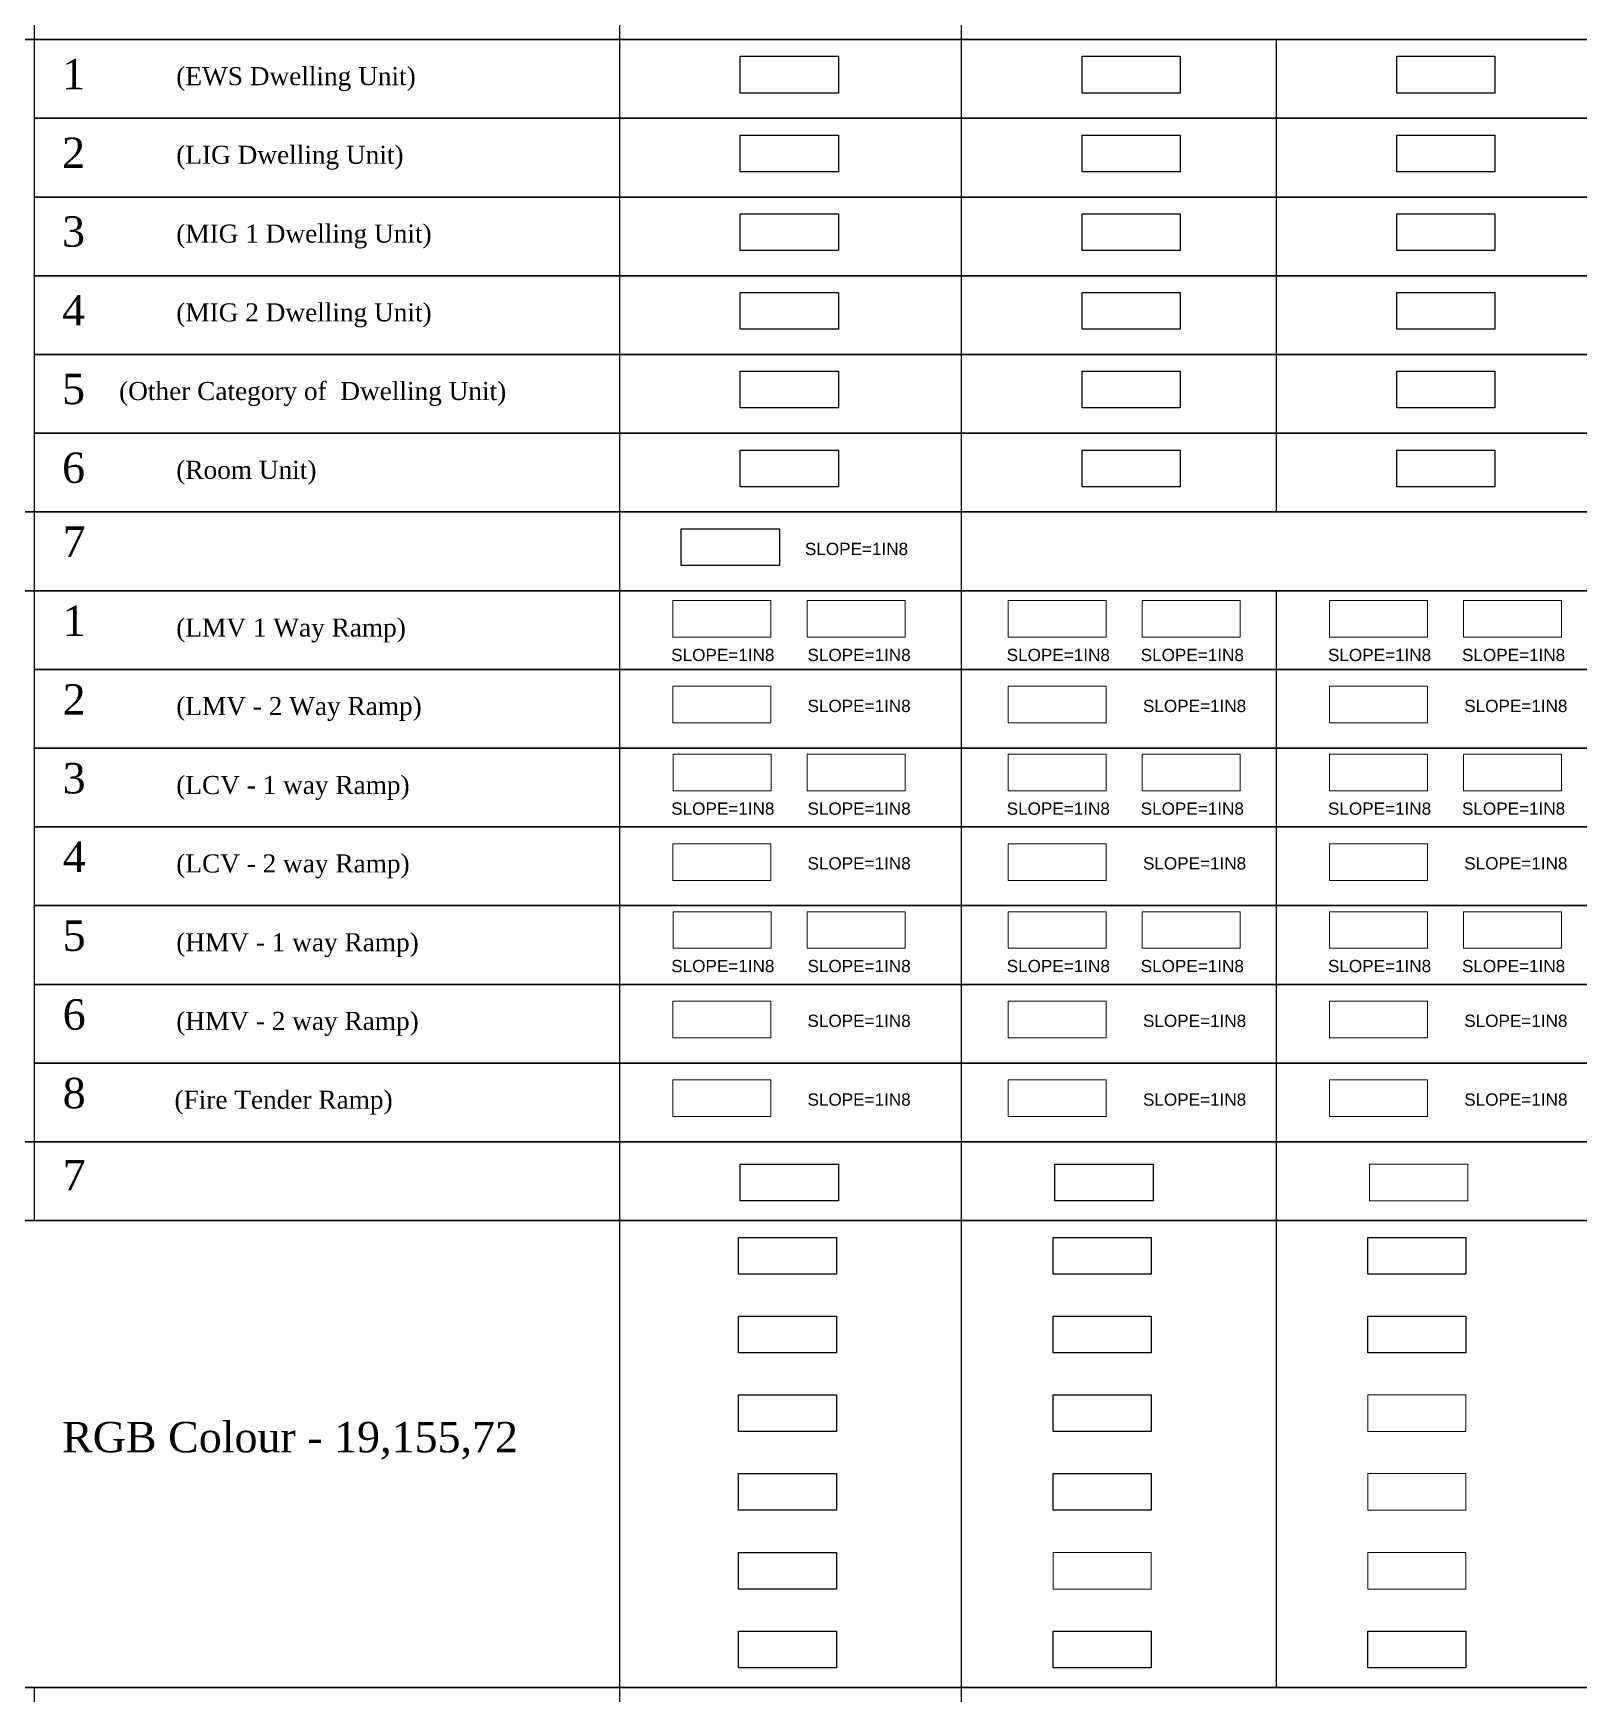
# Model space of a CAD drawing. Header units: millimetres. Extents: x -9481 to -9285, y 28728 to 28829.
# Drawn here: x -9461.74 to -9451.52, y 28780.84 to 28791.82 of the extents above; entities that cross this region are included whole.
import ezdxf

# ---------------------------------------------------------------- set-up
doc = ezdxf.new("R2010")
doc.units = ezdxf.units.MM
doc.linetypes.add('CONTINULUS', pattern=[0])
for name, color, linetype, plot in [('BLK_1_DA_RAMP_1', 7, 'Continuous', False), ('BLK_1_FLR_0_ROOM_6_LIGHT_VENTILATION_6', 7, 'Continuous', False), ('BLK_1_FLR_1_ROOM_4_LIGHT_VENTILATION_4', 25, 'Continuous', False), ('BLK_1_FLR_1_ROOM_6_LIGHT_VENTILATION_6', 7, 'Continuous', False), ('BLK_1_FLR_2_ROOM_2_LIGHT_VENTILATION_2', 25, 'Continuous', False), ('BLK_1_FLR_2_ROOM_6_LIGHT_VENTILATION_6', 7, 'Continuous', False)]:
    doc.layers.add(name, color=color, linetype=linetype, plot=plot)
for name, color, linetype in [('BLK_1_FLR_0_COURTYARD_INNER', 7, 'Continuous'), ('BLK_1_FLR_0_ROOM_1_LIGHT_VENTILATION_1', 7, 'Continuous'), ('BLK_1_FLR_0_ROOM_2_LIGHT_VENTILATION_2', 7, 'Continuous'), ('BLK_1_FLR_0_ROOM_3_LIGHT_VENTILATION_3', 7, 'Continuous'), ('BLK_1_FLR_0_ROOM_4_LIGHT_VENTILATION_4', 7, 'Continuous'), ('BLK_1_FLR_0_ROOM_5_LIGHT_VENTILATION_5', 7, 'Continuous'), ('BLK_1_FLR_0_UNITFA', 7, 'Continuous'), ('BLK_1_FLR_1_COURTYARD_INNER', 7, 'Continuous'), ('BLK_1_FLR_1_ROOM_1_LIGHT_VENTILATION_1', 7, 'Continuous'), ('BLK_1_FLR_1_ROOM_2_LIGHT_VENTILATION_2', 7, 'Continuous'), ('BLK_1_FLR_1_ROOM_3_LIGHT_VENTILATION_3', 7, 'Continuous'), ('BLK_1_FLR_1_UNITFA', 7, 'Continuous'), ('BLK_1_FLR_2_ROOM_1_LIGHT_VENTILATION_1', 7, 'Continuous'), ('BLK_1_FLR_2_UNITFA', 7, 'Continuous')]:
    doc.layers.add(name, color=color, linetype=linetype)
for name, color, linetype, lineweight in [('BLK_1_FLR_0_VEHICLERAMP_1', 7, 'Continuous', 0), ('BLK_1_FLR_0_VEHICLERAMP_2', 7, 'Continuous', 0), ('BLK_1_FLR_1_ROOM_5_LIGHT_VENTILATION_5', 7, 'Continuous', 0), ('BLK_1_FLR_1_VEHICLERAMP_1', 7, 'Continuous', 0), ('BLK_1_FLR_1_VEHICLERAMP_2', 7, 'Continuous', 0), ('BLK_1_FLR_2_COURTYARD_INNER', 7, 'Continuous', 0), ('BLK_1_FLR_2_ROOM_3_LIGHT_VENTILATION_3', 9, 'Continuous', 20), ('BLK_1_FLR_2_ROOM_4_LIGHT_VENTILATION_4', 9, 'Continuous', 20), ('BLK_1_FLR_2_ROOM_5_LIGHT_VENTILATION_5', 7, 'Continuous', 0), ('BLK_1_FLR_2_VEHICLERAMP_1', 7, 'Continuous', 0), ('BLK_1_FLR_2_VEHICLERAMP_2', 7, 'Continuous', 0)]:
    doc.layers.add(name, color=color, linetype=linetype, lineweight=lineweight)
doc.styles.add('MtXpl_Georgia', font='georgiab.ttf')
doc.styles.get("Standard").update_dxf_attribs({"font": 'arial.ttf', "height": 0.25})

msp = doc.modelspace()

# ---------------------------------------------------------------- linework, layer by layer
for p, q in [((-9461.732, 28792.295), (-9461.732, 28791.773)), ((-9457.862, 28792.295), (-9457.862, 28791.775)), ((-9455.602, 28792.295), (-9455.602, 28791.775)), ((-9461.732, 28791.775), (-9461.732, 28788.651)), ((-9457.862, 28791.775), (-9457.862, 28791.254)), ((-9455.602, 28791.775), (-9455.602, 28791.254)), ((-9453.521, 28791.775), (-9453.521, 28791.254)), ((-9457.862, 28791.254), (-9457.862, 28790.733)), ((-9455.602, 28791.254), (-9455.602, 28790.733)), ((-9453.521, 28791.254), (-9453.521, 28790.733)), ((-9457.862, 28790.733), (-9457.862, 28790.213)), ((-9455.602, 28790.733), (-9455.602, 28790.213)), ((-9453.521, 28790.733), (-9453.521, 28790.213)), ((-9457.862, 28790.213), (-9457.862, 28789.692)), ((-9455.602, 28790.213), (-9455.602, 28789.692)), ((-9453.521, 28790.213), (-9453.521, 28789.692)), ((-9457.862, 28789.692), (-9457.862, 28789.172)), ((-9455.602, 28789.692), (-9455.602, 28789.172)), ((-9453.521, 28789.692), (-9453.521, 28789.172)), ((-9457.862, 28789.172), (-9457.862, 28788.651)), ((-9455.602, 28789.172), (-9455.602, 28788.651)), ((-9453.521, 28789.172), (-9453.521, 28788.651)), ((-9461.732, 28788.651), (-9461.732, 28788.129)), ((-9457.862, 28788.651), (-9457.862, 28788.13)), ((-9455.602, 28788.651), (-9455.602, 28788.13)), ((-9461.732, 28788.13), (-9461.732, 28787.608)), ((-9457.862, 28788.13), (-9457.862, 28787.61)), ((-9455.602, 28788.13), (-9455.602, 28787.61)), ((-9453.521, 28788.13), (-9453.521, 28787.61)), ((-9461.732, 28787.61), (-9461.732, 28787.087)), ((-9457.862, 28787.61), (-9457.862, 28787.089)), ((-9455.602, 28787.61), (-9455.602, 28787.089)), ((-9453.521, 28787.61), (-9453.521, 28787.089)), ((-9461.732, 28787.089), (-9461.732, 28786.567)), ((-9457.862, 28787.089), (-9457.862, 28786.568)), ((-9455.602, 28787.089), (-9455.602, 28786.568)), ((-9453.521, 28787.089), (-9453.521, 28786.568)), ((-9461.732, 28786.568), (-9461.732, 28786.046)), ((-9457.862, 28786.568), (-9457.862, 28786.048)), ((-9455.602, 28786.568), (-9455.602, 28786.048)), ((-9453.521, 28786.568), (-9453.521, 28786.048)), ((-9461.732, 28786.048), (-9461.732, 28785.525)), ((-9457.862, 28786.048), (-9457.862, 28785.527)), ((-9455.602, 28786.048), (-9455.602, 28785.527)), ((-9453.521, 28786.048), (-9453.521, 28785.527)), ((-9461.732, 28785.527), (-9461.732, 28785.005)), ((-9457.862, 28785.527), (-9457.862, 28785.006)), ((-9455.602, 28785.527), (-9455.602, 28785.006)), ((-9453.521, 28785.527), (-9453.521, 28785.006)), ((-9461.732, 28785.006), (-9461.732, 28784.484)), ((-9457.862, 28785.006), (-9457.862, 28784.486)), ((-9455.602, 28785.006), (-9455.602, 28784.486)), ((-9453.521, 28785.006), (-9453.521, 28784.486)), ((-9461.732, 28784.486), (-9461.732, 28783.964)), ((-9457.862, 28784.486), (-9457.862, 28783.965)), ((-9455.602, 28784.486), (-9455.602, 28783.965)), ((-9453.521, 28784.486), (-9453.521, 28783.965)), ((-9457.862, 28783.965), (-9457.862, 28780.879)), ((-9455.602, 28783.965), (-9455.602, 28783.444)), ((-9455.602, 28783.965), (-9455.602, 28780.879)), ((-9453.521, 28783.965), (-9453.521, 28783.444)), ((-9453.521, 28783.965), (-9453.521, 28780.879)), ((-9455.602, 28783.444), (-9455.602, 28782.924)), ((-9453.521, 28783.444), (-9453.521, 28782.924)), ((-9461.732, 28780.879), (-9461.732, 28780.357)), ((-9457.862, 28780.879), (-9457.862, 28780.359)), ((-9455.602, 28780.879), (-9455.602, 28780.359))]:
    msp.add_line(p, q)
for points in [[(-9481.258, 28792.295), (-9442.23, 28792.295), (-9442.23, 28791.775), (-9481.258, 28791.775), (-9481.258, 28792.295)], [(-9481.258, 28788.651), (-9442.23, 28788.651), (-9442.23, 28788.13), (-9481.258, 28788.13), (-9481.258, 28788.651)], [(-9481.258, 28783.965), (-9481.258, 28784.486), (-9442.23, 28784.486), (-9442.23, 28783.965)], [(-9481.258, 28783.965), (-9442.23, 28783.965), (-9442.23, 28780.879), (-9481.258, 28780.879)], [(-9481.258, 28780.879), (-9442.23, 28780.879), (-9442.23, 28780.359), (-9481.258, 28780.359), (-9481.258, 28780.879)]]:
    msp.add_lwpolyline(points, close=True)
for points in [[(-9481.258, 28788.651), (-9481.258, 28791.775), (-9442.23, 28791.775), (-9442.23, 28791.254), (-9461.732, 28791.254)], [(-9461.732, 28791.254), (-9442.23, 28791.254), (-9442.23, 28790.733), (-9461.732, 28790.733)], [(-9461.732, 28790.733), (-9442.23, 28790.733), (-9442.23, 28790.213), (-9461.732, 28790.213)], [(-9461.732, 28790.213), (-9442.23, 28790.213), (-9442.23, 28789.692), (-9461.732, 28789.692)], [(-9461.732, 28789.692), (-9442.23, 28789.692), (-9442.23, 28789.172), (-9461.732, 28789.172)], [(-9461.732, 28789.172), (-9442.23, 28789.172), (-9442.23, 28788.651), (-9481.258, 28788.651)], [(-9481.258, 28787.61), (-9481.258, 28788.13), (-9442.23, 28788.13), (-9442.23, 28787.61), (-9461.732, 28787.61)], [(-9461.732, 28787.61), (-9442.23, 28787.61), (-9442.23, 28787.089), (-9461.732, 28787.089)], [(-9461.732, 28787.089), (-9442.23, 28787.089), (-9442.23, 28786.568), (-9461.732, 28786.568)], [(-9461.732, 28786.568), (-9442.23, 28786.568), (-9442.23, 28786.048), (-9461.732, 28786.048)], [(-9461.732, 28786.048), (-9442.23, 28786.048), (-9442.23, 28785.527), (-9461.732, 28785.527)], [(-9461.732, 28785.527), (-9442.23, 28785.527), (-9442.23, 28785.006), (-9461.732, 28785.006)], [(-9461.732, 28785.006), (-9442.23, 28785.006), (-9442.23, 28784.486), (-9481.258, 28784.486), (-9481.258, 28785.006), (-9481.258, 28785.006)]]:
    msp.add_lwpolyline(points)
at = {"layer": 'BLK_1_DA_RAMP_1'}
msp.add_lwpolyline([(-9457.454, 28788.54), (-9456.805, 28788.54), (-9456.805, 28788.298), (-9457.454, 28788.298)], close=True, dxfattribs=at)
at = {"layer": 'BLK_1_FLR_0_COURTYARD_INNER', "color": 7}
msp.add_lwpolyline([(-9457.064, 28784.339), (-9456.415, 28784.339), (-9456.415, 28784.097), (-9457.064, 28784.097)], close=True, dxfattribs=at)
at = {"layer": 'BLK_1_FLR_0_ROOM_1_LIGHT_VENTILATION_1', "color": 114}
msp.add_lwpolyline([(-9457.076, 28783.854), (-9456.427, 28783.854), (-9456.427, 28783.612), (-9457.076, 28783.612)], close=True, dxfattribs=at)
at = {"layer": 'BLK_1_FLR_0_ROOM_2_LIGHT_VENTILATION_2', "color": 114}
msp.add_lwpolyline([(-9457.076, 28783.333), (-9456.427, 28783.333), (-9456.427, 28783.091), (-9457.076, 28783.091)], close=True, dxfattribs=at)
at = {"layer": 'BLK_1_FLR_0_ROOM_3_LIGHT_VENTILATION_3', "color": 114}
msp.add_lwpolyline([(-9457.076, 28782.813), (-9456.427, 28782.813), (-9456.427, 28782.57), (-9457.076, 28782.57)], close=True, dxfattribs=at)
at = {"layer": 'BLK_1_FLR_0_ROOM_4_LIGHT_VENTILATION_4', "color": 114}
msp.add_lwpolyline([(-9457.076, 28782.292), (-9456.427, 28782.292), (-9456.427, 28782.05), (-9457.076, 28782.05)], close=True, dxfattribs=at)
at = {"layer": 'BLK_1_FLR_0_ROOM_5_LIGHT_VENTILATION_5', "color": 114}
msp.add_lwpolyline([(-9457.076, 28781.771), (-9456.427, 28781.771), (-9456.427, 28781.529), (-9457.076, 28781.529)], close=True, dxfattribs=at)
at = {"layer": 'BLK_1_FLR_0_ROOM_6_LIGHT_VENTILATION_6', "color": 114}
msp.add_lwpolyline([(-9457.076, 28781.251), (-9456.427, 28781.251), (-9456.427, 28781.009), (-9457.076, 28781.009)], close=True, dxfattribs=at)
at = {"layer": 'BLK_1_FLR_0_UNITFA', "color": 1}
msp.add_lwpolyline([(-9457.064, 28791.664), (-9456.415, 28791.664), (-9456.415, 28791.421), (-9457.064, 28791.421)], close=True, dxfattribs=at)
at = {"layer": 'BLK_1_FLR_0_UNITFA', "color": 2}
msp.add_lwpolyline([(-9457.064, 28791.143), (-9456.415, 28791.143), (-9456.415, 28790.901), (-9457.064, 28790.901)], close=True, dxfattribs=at)
at = {"layer": 'BLK_1_FLR_0_UNITFA', "color": 3}
msp.add_lwpolyline([(-9457.064, 28790.622), (-9456.415, 28790.622), (-9456.415, 28790.38), (-9457.064, 28790.38)], close=True, dxfattribs=at)
at = {"layer": 'BLK_1_FLR_0_UNITFA', "color": 4}
msp.add_lwpolyline([(-9457.064, 28790.102), (-9456.415, 28790.102), (-9456.415, 28789.86), (-9457.064, 28789.86)], close=True, dxfattribs=at)
at = {"layer": 'BLK_1_FLR_0_UNITFA', "color": 5}
msp.add_lwpolyline([(-9457.064, 28789.581), (-9456.415, 28789.581), (-9456.415, 28789.339), (-9457.064, 28789.339)], close=True, dxfattribs=at)
at = {"layer": 'BLK_1_FLR_0_UNITFA', "color": 6}
msp.add_lwpolyline([(-9457.064, 28789.06), (-9456.415, 28789.06), (-9456.415, 28788.818), (-9457.064, 28788.818)], close=True, dxfattribs=at)
at = {"layer": 'BLK_1_FLR_0_VEHICLERAMP_1', "color": 1}
msp.add_lwpolyline([(-9457.51, 28788.065), (-9456.861, 28788.065), (-9456.861, 28787.823), (-9457.51, 28787.823)], close=True, dxfattribs=at)
at = {"layer": 'BLK_1_FLR_0_VEHICLERAMP_1', "color": 2}
msp.add_lwpolyline([(-9457.51, 28787.498), (-9456.861, 28787.498), (-9456.861, 28787.256), (-9457.51, 28787.256)], close=True, dxfattribs=at)
at = {"layer": 'BLK_1_FLR_0_VEHICLERAMP_1', "color": 3}
msp.add_lwpolyline([(-9457.508, 28787.049), (-9456.859, 28787.049), (-9456.859, 28786.807), (-9457.508, 28786.807)], close=True, dxfattribs=at)
at = {"layer": 'BLK_1_FLR_0_VEHICLERAMP_1', "color": 4}
msp.add_lwpolyline([(-9457.51, 28786.457), (-9456.861, 28786.457), (-9456.861, 28786.215), (-9457.51, 28786.215)], close=True, dxfattribs=at)
at = {"layer": 'BLK_1_FLR_0_VEHICLERAMP_1', "color": 5}
msp.add_lwpolyline([(-9457.508, 28786.008), (-9456.859, 28786.008), (-9456.859, 28785.766), (-9457.508, 28785.766)], close=True, dxfattribs=at)
at = {"layer": 'BLK_1_FLR_0_VEHICLERAMP_1', "color": 6}
msp.add_lwpolyline([(-9457.51, 28785.416), (-9456.861, 28785.416), (-9456.861, 28785.174), (-9457.51, 28785.174)], close=True, dxfattribs=at)
at = {"layer": 'BLK_1_FLR_0_VEHICLERAMP_1', "color": 8}
msp.add_lwpolyline([(-9457.51, 28784.895), (-9456.861, 28784.895), (-9456.861, 28784.653), (-9457.51, 28784.653)], close=True, dxfattribs=at)
at = {"layer": 'BLK_1_FLR_0_VEHICLERAMP_2', "color": 1, "linetype": 'CONTINULUS', "ltscale": 0.05}
msp.add_lwpolyline([(-9456.622, 28788.065), (-9455.973, 28788.065), (-9455.973, 28787.823), (-9456.622, 28787.823)], close=True, dxfattribs=at)
at = {"layer": 'BLK_1_FLR_0_VEHICLERAMP_2', "color": 3, "linetype": 'CONTINULUS', "ltscale": 0.05}
msp.add_lwpolyline([(-9456.622, 28787.049), (-9455.973, 28787.049), (-9455.973, 28786.807), (-9456.622, 28786.807)], close=True, dxfattribs=at)
at = {"layer": 'BLK_1_FLR_0_VEHICLERAMP_2', "color": 5, "linetype": 'CONTINULUS', "ltscale": 0.05}
msp.add_lwpolyline([(-9456.622, 28786.008), (-9455.973, 28786.008), (-9455.973, 28785.766), (-9456.622, 28785.766)], close=True, dxfattribs=at)
at = {"layer": 'BLK_1_FLR_1_COURTYARD_INNER', "color": 7}
msp.add_lwpolyline([(-9454.983, 28784.339), (-9454.334, 28784.339), (-9454.334, 28784.097), (-9454.983, 28784.097)], close=True, dxfattribs=at)
at = {"layer": 'BLK_1_FLR_1_ROOM_1_LIGHT_VENTILATION_1', "color": 114}
msp.add_lwpolyline([(-9454.995, 28783.854), (-9454.346, 28783.854), (-9454.346, 28783.612), (-9454.995, 28783.612)], close=True, dxfattribs=at)
at = {"layer": 'BLK_1_FLR_1_ROOM_2_LIGHT_VENTILATION_2', "color": 114}
msp.add_lwpolyline([(-9454.995, 28783.333), (-9454.346, 28783.333), (-9454.346, 28783.091), (-9454.995, 28783.091)], close=True, dxfattribs=at)
at = {"layer": 'BLK_1_FLR_1_ROOM_3_LIGHT_VENTILATION_3', "color": 114}
msp.add_lwpolyline([(-9454.995, 28782.813), (-9454.346, 28782.813), (-9454.346, 28782.57), (-9454.995, 28782.57)], close=True, dxfattribs=at)
at = {"layer": 'BLK_1_FLR_1_ROOM_4_LIGHT_VENTILATION_4', "color": 114}
msp.add_lwpolyline([(-9454.995, 28782.292), (-9454.346, 28782.292), (-9454.346, 28782.05), (-9454.995, 28782.05)], close=True, dxfattribs=at)
at = {"layer": 'BLK_1_FLR_1_ROOM_5_LIGHT_VENTILATION_5', "color": 114}
msp.add_lwpolyline([(-9454.995, 28781.771), (-9454.346, 28781.771), (-9454.346, 28781.529), (-9454.995, 28781.529)], close=True, dxfattribs=at)
at = {"layer": 'BLK_1_FLR_1_ROOM_6_LIGHT_VENTILATION_6', "color": 114}
msp.add_lwpolyline([(-9454.995, 28781.251), (-9454.346, 28781.251), (-9454.346, 28781.009), (-9454.995, 28781.009)], close=True, dxfattribs=at)
at = {"layer": 'BLK_1_FLR_1_UNITFA', "color": 1}
msp.add_lwpolyline([(-9454.804, 28791.664), (-9454.154, 28791.664), (-9454.154, 28791.421), (-9454.804, 28791.421)], close=True, dxfattribs=at)
at = {"layer": 'BLK_1_FLR_1_UNITFA', "color": 2}
msp.add_lwpolyline([(-9454.804, 28791.143), (-9454.154, 28791.143), (-9454.154, 28790.901), (-9454.804, 28790.901)], close=True, dxfattribs=at)
at = {"layer": 'BLK_1_FLR_1_UNITFA', "color": 3}
msp.add_lwpolyline([(-9454.804, 28790.622), (-9454.154, 28790.622), (-9454.154, 28790.38), (-9454.804, 28790.38)], close=True, dxfattribs=at)
at = {"layer": 'BLK_1_FLR_1_UNITFA', "color": 4}
msp.add_lwpolyline([(-9454.804, 28790.102), (-9454.154, 28790.102), (-9454.154, 28789.86), (-9454.804, 28789.86)], close=True, dxfattribs=at)
at = {"layer": 'BLK_1_FLR_1_UNITFA', "color": 5}
msp.add_lwpolyline([(-9454.804, 28789.581), (-9454.154, 28789.581), (-9454.154, 28789.339), (-9454.804, 28789.339)], close=True, dxfattribs=at)
at = {"layer": 'BLK_1_FLR_1_UNITFA', "color": 6}
msp.add_lwpolyline([(-9454.804, 28789.06), (-9454.154, 28789.06), (-9454.154, 28788.818), (-9454.804, 28788.818)], close=True, dxfattribs=at)
at = {"layer": 'BLK_1_FLR_1_VEHICLERAMP_1', "color": 1}
msp.add_lwpolyline([(-9455.293, 28788.065), (-9454.644, 28788.065), (-9454.644, 28787.823), (-9455.293, 28787.823)], close=True, dxfattribs=at)
at = {"layer": 'BLK_1_FLR_1_VEHICLERAMP_1', "color": 2}
msp.add_lwpolyline([(-9455.293, 28787.498), (-9454.644, 28787.498), (-9454.644, 28787.256), (-9455.293, 28787.256)], close=True, dxfattribs=at)
at = {"layer": 'BLK_1_FLR_1_VEHICLERAMP_1', "color": 3}
msp.add_lwpolyline([(-9455.293, 28787.049), (-9454.644, 28787.049), (-9454.644, 28786.807), (-9455.293, 28786.807)], close=True, dxfattribs=at)
at = {"layer": 'BLK_1_FLR_1_VEHICLERAMP_1', "color": 4}
msp.add_lwpolyline([(-9455.293, 28786.457), (-9454.644, 28786.457), (-9454.644, 28786.215), (-9455.293, 28786.215)], close=True, dxfattribs=at)
at = {"layer": 'BLK_1_FLR_1_VEHICLERAMP_1', "color": 5}
msp.add_lwpolyline([(-9455.293, 28786.008), (-9454.644, 28786.008), (-9454.644, 28785.766), (-9455.293, 28785.766)], close=True, dxfattribs=at)
at = {"layer": 'BLK_1_FLR_1_VEHICLERAMP_1', "color": 6}
msp.add_lwpolyline([(-9455.293, 28785.416), (-9454.644, 28785.416), (-9454.644, 28785.174), (-9455.293, 28785.174)], close=True, dxfattribs=at)
at = {"layer": 'BLK_1_FLR_1_VEHICLERAMP_1', "color": 8}
msp.add_lwpolyline([(-9455.293, 28784.895), (-9454.644, 28784.895), (-9454.644, 28784.653), (-9455.293, 28784.653)], close=True, dxfattribs=at)
at = {"layer": 'BLK_1_FLR_1_VEHICLERAMP_2', "color": 1, "linetype": 'CONTINULUS', "ltscale": 0.05}
msp.add_lwpolyline([(-9454.407, 28788.065), (-9453.758, 28788.065), (-9453.758, 28787.823), (-9454.407, 28787.823)], close=True, dxfattribs=at)
at = {"layer": 'BLK_1_FLR_1_VEHICLERAMP_2', "color": 3, "linetype": 'CONTINULUS', "ltscale": 0.05}
msp.add_lwpolyline([(-9454.407, 28787.049), (-9453.758, 28787.049), (-9453.758, 28786.807), (-9454.407, 28786.807)], close=True, dxfattribs=at)
at = {"layer": 'BLK_1_FLR_1_VEHICLERAMP_2', "color": 5, "linetype": 'CONTINULUS', "ltscale": 0.05}
msp.add_lwpolyline([(-9454.407, 28786.008), (-9453.758, 28786.008), (-9453.758, 28785.766), (-9454.407, 28785.766)], close=True, dxfattribs=at)
at = {"layer": 'BLK_1_FLR_2_COURTYARD_INNER', "color": 7}
msp.add_lwpolyline([(-9452.903, 28784.339), (-9452.253, 28784.339), (-9452.253, 28784.097), (-9452.903, 28784.097)], close=True, dxfattribs=at)
at = {"layer": 'BLK_1_FLR_2_ROOM_1_LIGHT_VENTILATION_1', "color": 114}
msp.add_lwpolyline([(-9452.915, 28783.854), (-9452.266, 28783.854), (-9452.266, 28783.612), (-9452.915, 28783.612)], close=True, dxfattribs=at)
at = {"layer": 'BLK_1_FLR_2_ROOM_2_LIGHT_VENTILATION_2', "color": 114}
msp.add_lwpolyline([(-9452.915, 28783.333), (-9452.266, 28783.333), (-9452.266, 28783.091), (-9452.915, 28783.091)], close=True, dxfattribs=at)
at = {"layer": 'BLK_1_FLR_2_ROOM_3_LIGHT_VENTILATION_3', "color": 114}
msp.add_lwpolyline([(-9452.915, 28782.813), (-9452.266, 28782.813), (-9452.266, 28782.57), (-9452.915, 28782.57)], close=True, dxfattribs=at)
at = {"layer": 'BLK_1_FLR_2_ROOM_4_LIGHT_VENTILATION_4', "color": 114}
msp.add_lwpolyline([(-9452.915, 28782.292), (-9452.266, 28782.292), (-9452.266, 28782.05), (-9452.915, 28782.05)], close=True, dxfattribs=at)
at = {"layer": 'BLK_1_FLR_2_ROOM_5_LIGHT_VENTILATION_5', "color": 114}
msp.add_lwpolyline([(-9452.915, 28781.771), (-9452.266, 28781.771), (-9452.266, 28781.529), (-9452.915, 28781.529)], close=True, dxfattribs=at)
at = {"layer": 'BLK_1_FLR_2_ROOM_6_LIGHT_VENTILATION_6', "color": 114}
msp.add_lwpolyline([(-9452.915, 28781.251), (-9452.266, 28781.251), (-9452.266, 28781.009), (-9452.915, 28781.009)], close=True, dxfattribs=at)
at = {"layer": 'BLK_1_FLR_2_UNITFA', "color": 1}
msp.add_lwpolyline([(-9452.723, 28791.664), (-9452.074, 28791.664), (-9452.074, 28791.421), (-9452.723, 28791.421)], close=True, dxfattribs=at)
at = {"layer": 'BLK_1_FLR_2_UNITFA', "color": 2}
msp.add_lwpolyline([(-9452.723, 28791.143), (-9452.074, 28791.143), (-9452.074, 28790.901), (-9452.723, 28790.901)], close=True, dxfattribs=at)
at = {"layer": 'BLK_1_FLR_2_UNITFA', "color": 3}
msp.add_lwpolyline([(-9452.723, 28790.622), (-9452.074, 28790.622), (-9452.074, 28790.38), (-9452.723, 28790.38)], close=True, dxfattribs=at)
at = {"layer": 'BLK_1_FLR_2_UNITFA', "color": 4}
msp.add_lwpolyline([(-9452.723, 28790.102), (-9452.074, 28790.102), (-9452.074, 28789.86), (-9452.723, 28789.86)], close=True, dxfattribs=at)
at = {"layer": 'BLK_1_FLR_2_UNITFA', "color": 5}
msp.add_lwpolyline([(-9452.723, 28789.581), (-9452.074, 28789.581), (-9452.074, 28789.339), (-9452.723, 28789.339)], close=True, dxfattribs=at)
at = {"layer": 'BLK_1_FLR_2_UNITFA', "color": 6}
msp.add_lwpolyline([(-9452.723, 28789.06), (-9452.074, 28789.06), (-9452.074, 28788.818), (-9452.723, 28788.818)], close=True, dxfattribs=at)
at = {"layer": 'BLK_1_FLR_2_VEHICLERAMP_1', "color": 1}
msp.add_lwpolyline([(-9453.168, 28788.065), (-9452.519, 28788.065), (-9452.519, 28787.823), (-9453.168, 28787.823)], close=True, dxfattribs=at)
at = {"layer": 'BLK_1_FLR_2_VEHICLERAMP_1', "color": 2}
msp.add_lwpolyline([(-9453.168, 28787.498), (-9452.519, 28787.498), (-9452.519, 28787.256), (-9453.168, 28787.256)], close=True, dxfattribs=at)
at = {"layer": 'BLK_1_FLR_2_VEHICLERAMP_1', "color": 3}
msp.add_lwpolyline([(-9453.168, 28787.049), (-9452.519, 28787.049), (-9452.519, 28786.807), (-9453.168, 28786.807)], close=True, dxfattribs=at)
at = {"layer": 'BLK_1_FLR_2_VEHICLERAMP_1', "color": 4}
msp.add_lwpolyline([(-9453.168, 28786.457), (-9452.519, 28786.457), (-9452.519, 28786.215), (-9453.168, 28786.215)], close=True, dxfattribs=at)
at = {"layer": 'BLK_1_FLR_2_VEHICLERAMP_1', "color": 5}
msp.add_lwpolyline([(-9453.168, 28786.008), (-9452.519, 28786.008), (-9452.519, 28785.766), (-9453.168, 28785.766)], close=True, dxfattribs=at)
at = {"layer": 'BLK_1_FLR_2_VEHICLERAMP_1', "color": 6}
msp.add_lwpolyline([(-9453.168, 28785.416), (-9452.519, 28785.416), (-9452.519, 28785.174), (-9453.168, 28785.174)], close=True, dxfattribs=at)
at = {"layer": 'BLK_1_FLR_2_VEHICLERAMP_1', "color": 8}
msp.add_lwpolyline([(-9453.168, 28784.895), (-9452.519, 28784.895), (-9452.519, 28784.653), (-9453.168, 28784.653)], close=True, dxfattribs=at)
at = {"layer": 'BLK_1_FLR_2_VEHICLERAMP_2', "color": 1, "linetype": 'CONTINULUS', "ltscale": 0.05}
msp.add_lwpolyline([(-9452.282, 28788.065), (-9451.633, 28788.065), (-9451.633, 28787.823), (-9452.282, 28787.823)], close=True, dxfattribs=at)
at = {"layer": 'BLK_1_FLR_2_VEHICLERAMP_2', "color": 3, "linetype": 'CONTINULUS', "ltscale": 0.05}
msp.add_lwpolyline([(-9452.282, 28787.049), (-9451.633, 28787.049), (-9451.633, 28786.807), (-9452.282, 28786.807)], close=True, dxfattribs=at)
at = {"layer": 'BLK_1_FLR_2_VEHICLERAMP_2', "color": 5, "linetype": 'CONTINULUS', "ltscale": 0.05}
msp.add_lwpolyline([(-9452.282, 28786.008), (-9451.633, 28786.008), (-9451.633, 28785.766), (-9452.282, 28785.766)], close=True, dxfattribs=at)

# ---------------------------------------------------------------- texts
at = {"linetype": 'CONTINULUS', "style": 'MtXpl_Georgia'}
for s, height, p in [('1', 0.201, (-9461.547, 28791.446)), ('(EWS Dwelling Unit)', 0.11941, (-9460.792, 28791.473)), ('2', 0.201, (-9461.547, 28790.926)), ('(LIG Dwelling Unit)', 0.11941, (-9460.792, 28790.953)), ('3', 0.201, (-9461.547, 28790.405)), ('(MIG 1 Dwelling Unit)', 0.11941, (-9460.792, 28790.432)), ('4', 0.201, (-9461.547, 28789.884)), ('(MIG 2 Dwelling Unit)', 0.11941, (-9460.792, 28789.911)), ('5', 0.201, (-9461.547, 28789.364)), ('(Other Category of  Dwelling Unit)', 0.11941, (-9461.17, 28789.391)), ('6', 0.201, (-9461.547, 28788.843)), ('(Room Unit)', 0.11941, (-9460.792, 28788.87)), ('7', 0.201, (-9461.543, 28788.354)), ('1', 0.201, (-9461.543, 28787.831)), ('(LMV 1 Way Ramp)', 0.11941, (-9460.792, 28787.827)), ('2', 0.201, (-9461.543, 28787.311)), ('(LMV - 2 Way Ramp)', 0.11941, (-9460.792, 28787.308)), ('3', 0.201, (-9461.543, 28786.79)), ('(LCV - 1 way Ramp)', 0.11941, (-9460.792, 28786.786)), ('4', 0.201, (-9461.543, 28786.27)), ('(LCV - 2 way Ramp)', 0.11941, (-9460.792, 28786.267)), ('5', 0.201, (-9461.543, 28785.749)), ('(HMV - 1 way Ramp)', 0.11941, (-9460.792, 28785.746)), ('6', 0.201, (-9461.543, 28785.228)), ('(HMV - 2 way Ramp)', 0.11941, (-9460.792, 28785.226)), ('8', 0.201, (-9461.543, 28784.708)), ('(Fire Tender Ramp)', 0.11941, (-9460.804, 28784.705)), ('7', 0.201, (-9461.543, 28784.165)), ('RGB Colour - 19,155,72', 0.20122, (-9461.547, 28782.433))]:
    msp.add_text(s, height=height, dxfattribs=at).set_placement(p)
at = {"layer": 'BLK_1_DA_RAMP_1', "insert": (-9456.636, 28788.447), "char_height": 0.081, "attachment_point": 1}
msp.add_mtext_dynamic_manual_height_columns('SLOPE=1IN8', width=0.42206, gutter_width=0.405, heights=[0], dxfattribs=at)
at = {"layer": 'BLK_1_FLR_0_VEHICLERAMP_1', "color": 1, "insert": (-9457.52, 28787.746), "char_height": 0.081, "attachment_point": 1}
msp.add_mtext_dynamic_manual_height_columns('SLOPE=1IN8', width=0.42206, gutter_width=0.405, heights=[0], dxfattribs=at)
at = {"layer": 'BLK_1_FLR_0_VEHICLERAMP_1', "color": 2, "insert": (-9456.619, 28787.409), "char_height": 0.081, "attachment_point": 1}
msp.add_mtext_dynamic_manual_height_columns('SLOPE=1IN8', width=0.42206, gutter_width=0.405, heights=[0], dxfattribs=at)
at = {"layer": 'BLK_1_FLR_0_VEHICLERAMP_1', "color": 3, "insert": (-9457.52, 28786.73), "char_height": 0.081, "attachment_point": 1}
msp.add_mtext_dynamic_manual_height_columns('SLOPE=1IN8', width=0.42206, gutter_width=0.405, heights=[0], dxfattribs=at)
at = {"layer": 'BLK_1_FLR_0_VEHICLERAMP_1', "color": 4, "insert": (-9456.619, 28786.368), "char_height": 0.081, "attachment_point": 1}
msp.add_mtext_dynamic_manual_height_columns('SLOPE=1IN8', width=0.42206, gutter_width=0.405, heights=[0], dxfattribs=at)
at = {"layer": 'BLK_1_FLR_0_VEHICLERAMP_1', "color": 5, "insert": (-9457.52, 28785.689), "char_height": 0.081, "attachment_point": 1}
msp.add_mtext_dynamic_manual_height_columns('SLOPE=1IN8', width=0.42206, gutter_width=0.405, heights=[0], dxfattribs=at)
at = {"layer": 'BLK_1_FLR_0_VEHICLERAMP_1', "color": 6, "insert": (-9456.619, 28785.327), "char_height": 0.081, "attachment_point": 1}
msp.add_mtext_dynamic_manual_height_columns('SLOPE=1IN8', width=0.42206, gutter_width=0.405, heights=[0], dxfattribs=at)
at = {"layer": 'BLK_1_FLR_0_VEHICLERAMP_1', "color": 8, "insert": (-9456.619, 28784.806), "char_height": 0.081, "attachment_point": 1}
msp.add_mtext_dynamic_manual_height_columns('SLOPE=1IN8', width=0.42206, gutter_width=0.405, heights=[0], dxfattribs=at)
at = {"layer": 'BLK_1_FLR_0_VEHICLERAMP_2', "color": 1, "linetype": 'CONTINULUS', "ltscale": 0.05, "insert": (-9456.619, 28787.746), "char_height": 0.081, "attachment_point": 1}
msp.add_mtext_dynamic_manual_height_columns('SLOPE=1IN8', width=0.42206, gutter_width=0.405, heights=[0], dxfattribs=at)
at = {"layer": 'BLK_1_FLR_0_VEHICLERAMP_2', "color": 3, "linetype": 'CONTINULUS', "ltscale": 0.05, "insert": (-9456.619, 28786.73), "char_height": 0.081, "attachment_point": 1}
msp.add_mtext_dynamic_manual_height_columns('SLOPE=1IN8', width=0.42206, gutter_width=0.405, heights=[0], dxfattribs=at)
at = {"layer": 'BLK_1_FLR_0_VEHICLERAMP_2', "color": 5, "linetype": 'CONTINULUS', "ltscale": 0.05, "insert": (-9456.619, 28785.689), "char_height": 0.081, "attachment_point": 1}
msp.add_mtext_dynamic_manual_height_columns('SLOPE=1IN8', width=0.42206, gutter_width=0.405, heights=[0], dxfattribs=at)
at = {"layer": 'BLK_1_FLR_1_VEHICLERAMP_1', "color": 1, "insert": (-9455.302, 28787.746), "char_height": 0.081, "attachment_point": 1}
msp.add_mtext_dynamic_manual_height_columns('SLOPE=1IN8', width=0.42206, gutter_width=0.405, heights=[0], dxfattribs=at)
at = {"layer": 'BLK_1_FLR_1_VEHICLERAMP_1', "color": 2, "insert": (-9454.401, 28787.409), "char_height": 0.081, "attachment_point": 1}
msp.add_mtext_dynamic_manual_height_columns('SLOPE=1IN8', width=0.42206, gutter_width=0.405, heights=[0], dxfattribs=at)
at = {"layer": 'BLK_1_FLR_1_VEHICLERAMP_1', "color": 3, "insert": (-9455.302, 28786.73), "char_height": 0.081, "attachment_point": 1}
msp.add_mtext_dynamic_manual_height_columns('SLOPE=1IN8', width=0.42206, gutter_width=0.405, heights=[0], dxfattribs=at)
at = {"layer": 'BLK_1_FLR_1_VEHICLERAMP_1', "color": 4, "insert": (-9454.401, 28786.368), "char_height": 0.081, "attachment_point": 1}
msp.add_mtext_dynamic_manual_height_columns('SLOPE=1IN8', width=0.42206, gutter_width=0.405, heights=[0], dxfattribs=at)
at = {"layer": 'BLK_1_FLR_1_VEHICLERAMP_1', "color": 5, "insert": (-9455.302, 28785.689), "char_height": 0.081, "attachment_point": 1}
msp.add_mtext_dynamic_manual_height_columns('SLOPE=1IN8', width=0.42206, gutter_width=0.405, heights=[0], dxfattribs=at)
at = {"layer": 'BLK_1_FLR_1_VEHICLERAMP_1', "color": 6, "insert": (-9454.401, 28785.327), "char_height": 0.081, "attachment_point": 1}
msp.add_mtext_dynamic_manual_height_columns('SLOPE=1IN8', width=0.42206, gutter_width=0.405, heights=[0], dxfattribs=at)
at = {"layer": 'BLK_1_FLR_1_VEHICLERAMP_1', "color": 8, "insert": (-9454.401, 28784.806), "char_height": 0.081, "attachment_point": 1}
msp.add_mtext_dynamic_manual_height_columns('SLOPE=1IN8', width=0.42206, gutter_width=0.405, heights=[0], dxfattribs=at)
at = {"layer": 'BLK_1_FLR_1_VEHICLERAMP_2', "color": 1, "linetype": 'CONTINULUS', "ltscale": 0.05, "insert": (-9454.416, 28787.746), "char_height": 0.081, "attachment_point": 1}
msp.add_mtext_dynamic_manual_height_columns('SLOPE=1IN8', width=0.42206, gutter_width=0.405, heights=[0], dxfattribs=at)
at = {"layer": 'BLK_1_FLR_1_VEHICLERAMP_2', "color": 3, "linetype": 'CONTINULUS', "ltscale": 0.05, "insert": (-9454.416, 28786.73), "char_height": 0.081, "attachment_point": 1}
msp.add_mtext_dynamic_manual_height_columns('SLOPE=1IN8', width=0.42206, gutter_width=0.405, heights=[0], dxfattribs=at)
at = {"layer": 'BLK_1_FLR_1_VEHICLERAMP_2', "color": 5, "linetype": 'CONTINULUS', "ltscale": 0.05, "insert": (-9454.416, 28785.689), "char_height": 0.081, "attachment_point": 1}
msp.add_mtext_dynamic_manual_height_columns('SLOPE=1IN8', width=0.42206, gutter_width=0.405, heights=[0], dxfattribs=at)
at = {"layer": 'BLK_1_FLR_2_VEHICLERAMP_1', "color": 1, "insert": (-9453.178, 28787.746), "char_height": 0.081, "attachment_point": 1}
msp.add_mtext_dynamic_manual_height_columns('SLOPE=1IN8', width=0.42206, gutter_width=0.405, heights=[0], dxfattribs=at)
at = {"layer": 'BLK_1_FLR_2_VEHICLERAMP_1', "color": 2, "insert": (-9452.277, 28787.409), "char_height": 0.081, "attachment_point": 1}
msp.add_mtext_dynamic_manual_height_columns('SLOPE=1IN8', width=0.42206, gutter_width=0.405, heights=[0], dxfattribs=at)
at = {"layer": 'BLK_1_FLR_2_VEHICLERAMP_1', "color": 3, "insert": (-9453.178, 28786.73), "char_height": 0.081, "attachment_point": 1}
msp.add_mtext_dynamic_manual_height_columns('SLOPE=1IN8', width=0.42206, gutter_width=0.405, heights=[0], dxfattribs=at)
at = {"layer": 'BLK_1_FLR_2_VEHICLERAMP_1', "color": 4, "insert": (-9452.277, 28786.368), "char_height": 0.081, "attachment_point": 1}
msp.add_mtext_dynamic_manual_height_columns('SLOPE=1IN8', width=0.42206, gutter_width=0.405, heights=[0], dxfattribs=at)
at = {"layer": 'BLK_1_FLR_2_VEHICLERAMP_1', "color": 5, "insert": (-9453.178, 28785.689), "char_height": 0.081, "attachment_point": 1}
msp.add_mtext_dynamic_manual_height_columns('SLOPE=1IN8', width=0.42206, gutter_width=0.405, heights=[0], dxfattribs=at)
at = {"layer": 'BLK_1_FLR_2_VEHICLERAMP_1', "color": 6, "insert": (-9452.277, 28785.327), "char_height": 0.081, "attachment_point": 1}
msp.add_mtext_dynamic_manual_height_columns('SLOPE=1IN8', width=0.42206, gutter_width=0.405, heights=[0], dxfattribs=at)
at = {"layer": 'BLK_1_FLR_2_VEHICLERAMP_1', "color": 8, "insert": (-9452.277, 28784.806), "char_height": 0.081, "attachment_point": 1}
msp.add_mtext_dynamic_manual_height_columns('SLOPE=1IN8', width=0.42206, gutter_width=0.405, heights=[0], dxfattribs=at)
at = {"layer": 'BLK_1_FLR_2_VEHICLERAMP_2', "color": 1, "linetype": 'CONTINULUS', "ltscale": 0.05, "insert": (-9452.292, 28787.746), "char_height": 0.081, "attachment_point": 1}
msp.add_mtext_dynamic_manual_height_columns('SLOPE=1IN8', width=0.42206, gutter_width=0.405, heights=[0], dxfattribs=at)
at = {"layer": 'BLK_1_FLR_2_VEHICLERAMP_2', "color": 3, "linetype": 'CONTINULUS', "ltscale": 0.05, "insert": (-9452.292, 28786.73), "char_height": 0.081, "attachment_point": 1}
msp.add_mtext_dynamic_manual_height_columns('SLOPE=1IN8', width=0.42206, gutter_width=0.405, heights=[0], dxfattribs=at)
at = {"layer": 'BLK_1_FLR_2_VEHICLERAMP_2', "color": 5, "linetype": 'CONTINULUS', "ltscale": 0.05, "insert": (-9452.292, 28785.689), "char_height": 0.081, "attachment_point": 1}
msp.add_mtext_dynamic_manual_height_columns('SLOPE=1IN8', width=0.42206, gutter_width=0.405, heights=[0], dxfattribs=at)

doc.saveas('drawing.dxf')
